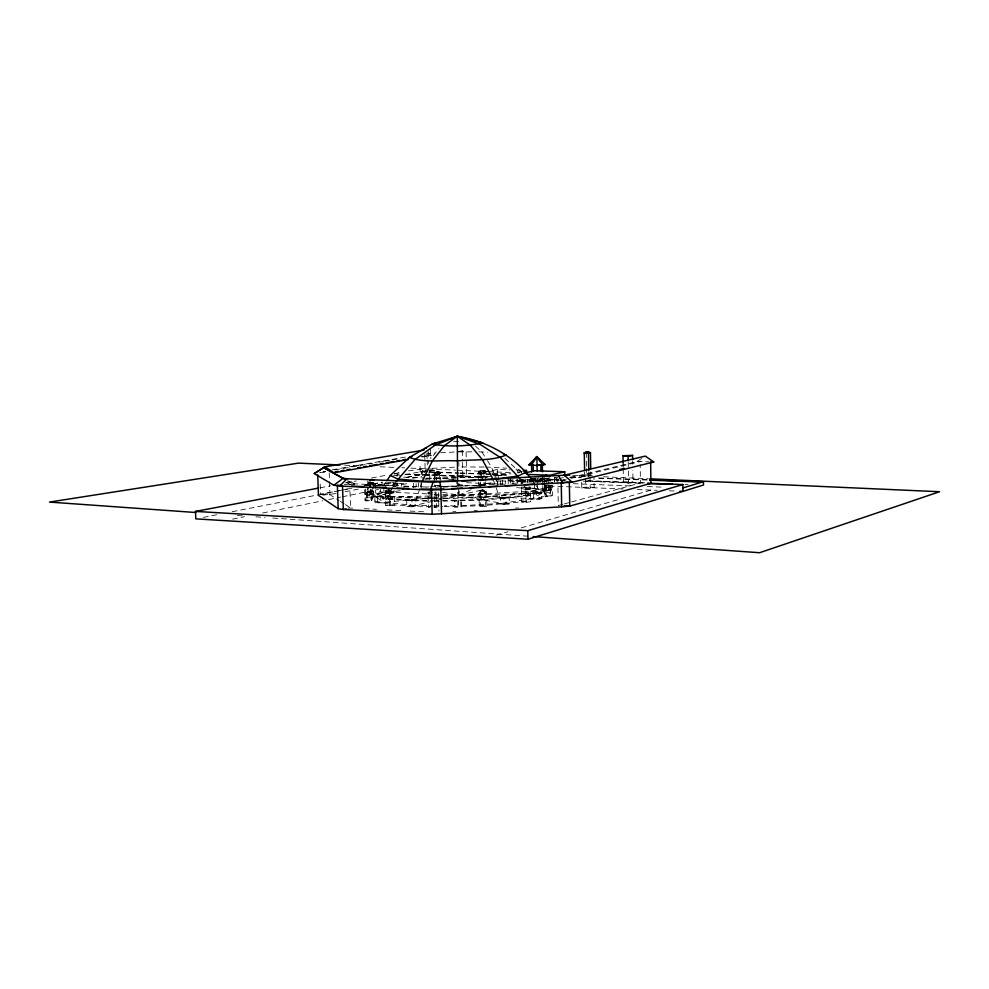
<?xml version="1.0" encoding="UTF-8"?>
<svg xmlns="http://www.w3.org/2000/svg" width="989" height="989" viewBox="0 0 989 989"><rect width="100%" height="100%" fill="white"/><g stroke="black" fill="none" stroke-linecap="round" stroke-linejoin="round"><path stroke-width="0.74" stroke-dasharray="4.95 3.71" d="M461.121 507.048L461.01 499.989L461.121 507.048L454.792 507.209L454.717 500.15L454.631 500.929L460.961 500.768M462.358 485.451L462.407 484.82L456.844 484.956L456.782 485.587L456.733 480.815M459.168 491.236L458.006 505.923L444.494 505.799M387.045 492.905L389.926 492.534L390.012 489.864L385.216 490.47L385.253 491.706L387.045 492.905L389.431 493.165L392.299 492.794L394.018 491.521L393.981 490.284M454.792 507.209L454.878 506.393M396.836 476.216L397.158 474.658L401.188 475.697M389.184 490.903L389.567 489.147L385.216 490.47L389.184 490.903L389.431 493.165M482.261 477.118L436.483 478.256L482.261 477.118L482.323 479.344M419.942 488.343L414.465 505.515L384.498 502.288L375.956 497.356L382.718 487.07M420.399 486.909L422.229 481.186M424.911 472.804L426.222 468.65L408.519 470.826M433.306 455.62L438.918 448.598M392.534 488.047L384.498 502.288L433.046 497.714M393.263 486.761L396.181 481.581M392.398 487.058L389.493 492.163L375.956 497.356L432.749 495.934M393.127 485.772L394.586 483.225M372.655 491.904L373.076 491.199L367.166 491.348L366.919 497.937L372.853 497.788L372.655 491.904L365.633 492.213L368.514 487.676M367.76 491.335L365.707 494.599L370.529 494.488L373.966 488.739M366.919 497.937L367.166 491.348M373.199 487.565L370.455 492.089L370.529 494.488M367.797 482.162L369.342 483.201L372.618 483.238L373.261 482.212L367.797 482.162L367.76 481M383.559 485.784L386.106 481.927M554.52 481.074L557.697 476.772M484.103 473.385L485.438 471.061L481.94 470.232L478.503 471.617L478.528 472.73L479.937 473.719L484.103 473.385L483.151 473.743L485.463 472.161L478.528 472.73L483.881 472.767L483.844 471.654L481.94 470.232L478.503 471.617L485.438 471.061L480.098 471.024L480.901 473.36M434.468 494.574L436.025 493.19L435.988 491.929L433.986 492.695L434.023 493.956L436.025 493.19M439.24 474.732L440.501 472.569L437.175 471.333L433.924 472.297L433.948 473.41L435.964 474.893L439.24 474.732L438.572 474.411L439.376 472.037L433.924 472.297L440.501 472.569L437.175 471.333L435.024 472.841L435.964 474.893M558.933 479.269L556.782 480.889L561.245 479.813M528.472 489.444L530.203 488.183L530.178 486.947L521.388 487.132L521.413 488.368L523.206 489.555L528.472 489.444L523.206 489.555M570.171 477.662L637.114 461.492L641.799 458.414M623.33 488.974L544.951 485.846L545.124 496.317L552.431 495.65L552.233 485.191M545.124 496.317L552.431 495.65M471.061 489.679L458.847 495.291L434.567 497.578M436.409 506.961L434.406 507.79L434.06 495.217L436.062 494.438L436.409 506.961L392.509 504.86L371.419 500.286L374.646 494.661L393.486 490.729M430.438 506.875L428.41 507.703L428.052 495.143L430.091 494.364L430.203 498.53M478.75 482.162L478.824 484.931L484.165 484.981L485.76 484.338L485.686 481.569M431.958 491.026L427.977 492.633L428.014 493.882L429.659 495.007M478.824 484.931L485.76 484.338M478.725 480.778L478.552 473.842L485.488 473.274L485.648 480.184M478.552 473.842L485.488 473.274M394.376 474.09L401.138 471.728M375.573 488.492L375.387 482.706L367.834 483.324L368.205 494.908L375.758 494.265L375.622 489.926M368.205 494.908L375.758 494.265M372.618 483.238L373.879 482.83L369.342 483.201M367.834 483.324L375.387 482.706M517.445 472.816L521.426 471.605L521.45 472.309M531.897 480.778L542.64 480.543L531.897 480.778L531.835 477.86M364.521 485.883L367.933 484.857L370.492 485.587L366.017 485.809M496.181 535.197L507.975 531.761M521.24 527.891L650.997 490.087M562.716 504.353L558.315 505.564L557.858 481.556M564.187 503.957L570.047 502.338M571.518 501.93L640.427 482.929L640.192 464.632M623.206 468.934L623.404 482.162L628.534 483.04L632.972 481.828L632.812 470.084M581.693 482.323L581.792 488.072L590.173 488.405L594.117 487.367L593.956 477.341M539.054 499.334L541.848 498.604L541.725 492.547L533.491 493.017L533.615 499.086L539.054 499.334L538.918 493.251L541.725 492.547M581.792 488.072L585.772 487.033L594.117 487.367M523.651 493.152L528.052 493.35L551.071 487.626L546.769 487.453L523.651 493.152L523.7 495.625L528.101 495.81L551.12 490.012L551.096 487.589L549.118 483.46M523.7 495.625L546.818 489.839L551.12 490.012M551.541 485.426L544.024 485.846M570.937 478.379L640.143 461.579M519.534 479.653L549.896 480.802L557.363 479.022M558.859 478.664L563.334 477.588M543.913 480.295L551.442 479.888L543.913 480.295L543.999 484.462M554.557 481.903L554.483 477.798L556.943 477.217L557.03 481.309M516.468 481.804L523.811 481.396L516.468 481.804L516.406 479.109M441.094 499.383L414.465 505.515L432.477 505.676M442.578 499.037L484.091 489.481M412.166 506.801L415.528 506.022L415.343 499.816L406.689 500.31L406.875 506.529L412.166 506.801L411.98 500.57L415.343 499.816M406.875 506.529L410.25 505.762L410.064 499.569M492.188 483.065L484.758 483.473L492.188 483.065L492.126 480.357M518.063 472.309L522.291 471.382M495.712 475.647L503.018 475.252L495.712 475.647L495.81 479.665M429.671 498.097L390.828 496.28L388.084 496.861L388.17 499.334L390.902 498.74L432.749 500.743M482.731 477.971L481.594 478.219L481.47 472.791L497.356 469.466L509.632 469.886M485.686 477.341L491.582 476.068M493.054 475.746L497.479 474.794L508.222 475.177M480.283 477.106L482.484 476.636L482.533 478.849M460.231 476.068L462.852 475.524L466.709 476.315L466.079 451.429L462.209 450.786L458.29 451.478M380.629 489.32L380.716 492.176L388.689 491.731L388.516 486.032M232.576 519.126L244.604 516.678M262.641 513.007L322.76 500.768M328.768 499.544L340.797 497.096M342.293 496.787L378.367 489.444M393.399 486.39L408.432 483.324M384.202 485.846L395.489 483.572L399.284 483.732L389.443 485.723M322.785 495.155L335.988 493.548M344.988 491.756L361.517 488.467M375.029 485.784L393.041 482.199M412.561 478.317L421.574 476.525M377.501 485.809L394.871 482.348M369.293 486.514L391.063 482.187M320.201 484.128L320.56 494.302L335.667 491.323M337.187 491.026L350.786 488.356M364.372 485.686L382.508 482.125M406.677 477.378L420.276 474.708L419.929 462.654M203.413 517.383L218.569 514.404M232.217 511.721L351.973 488.183M364.1 485.797L382.298 482.224M406.504 477.464L421.598 474.497L455.496 475.758M428.867 470.863L431.142 470.418M434.381 479.48L434.122 470.269L429.572 471.147L429.832 480.419M422.315 475.499L422.192 470.888L426.766 470.01M404.872 474.757L421.524 471.543L427.681 471.765M319.904 487.837L330.524 485.822M345.693 482.941L356.312 480.926M371.481 478.046L388.17 474.881M421.969 457.066L431.105 455.459L427.582 452.777L431.105 455.459L424.12 455.261M420.993 456.708L428.534 455.385M332.18 469.775L406.541 456.893M334.739 469.899L372.668 463.309M378.738 462.246L383.299 461.455M384.808 461.195L390.878 460.145M392.398 459.873L398.468 458.822M344.259 484.598L352.776 483.769L397.541 485.822M526.111 502.375L530.487 501.732L530.228 489.419L521.438 489.592L521.71 501.918L526.111 502.375L525.752 485.809M521.71 501.918L530.487 501.732M530.228 489.419L521.438 489.592M389.654 505.725L394.438 505.07L394.067 492.757L385.302 492.942L385.685 505.255L389.654 505.725L389.27 493.375L385.302 492.942M400.186 490.705L389.493 492.163L432.638 494.104M385.685 505.255L394.438 505.07M389.27 493.375L394.067 492.757M393.189 475.87L397.541 475.35L397.578 476.475M425.764 454.025L434.715 453.011M503.957 504.501L509.31 503.97L509.174 497.751L500.57 497.69L500.718 503.896L503.957 504.501L503.821 498.283L500.57 497.69M527.928 495.848L525.283 495.39L481.458 499.63L481.396 497.121L525.233 492.93L527.879 493.375L527.928 495.848L484.017 500.113L483.955 497.591L481.396 497.121M503.821 498.283L509.174 497.751M483.955 497.591L527.879 493.375M392.398 498.901L370.133 494.24L365.794 494.636L387.96 499.309L392.398 498.901L392.324 496.429L370.059 491.854L365.707 492.238L387.886 496.849L392.324 496.429M375.004 502.771L380.481 502.251L380.295 496.194L374.806 496.701L375.004 502.771L383.2 502.845L383.015 496.762L380.295 496.194M529.77 488.207L537.695 488.257L537.583 482.558M537.695 488.257L532.848 488.714L532.75 484.425M534.493 482.076L523.057 480.394L519.225 480.753L527.409 482.039M374.806 496.701L383.015 496.762M426.061 487.12L429.028 486.86M430.512 486.724L486.155 485.179M424.874 479.331L438.498 478.157L438.547 480.37M403.747 483.411L395.662 483.547M425.789 478.701L438.498 478.157M345.915 482.15L349.772 484.289L354.482 484.004L346.954 478.763M347.819 508.111L353.617 508.111M452.764 511.795L455.83 511.61M474.188 510.522L477.242 510.349M494.067 509.36L497.133 509.174M515.492 508.099L518.545 507.913M535.234 490.927L458.847 495.291L458.649 487.725M436.792 487.095L441.354 486.835M442.874 486.749L456.559 485.995M479.294 505.874L485.426 505.54L486.909 506.294L486.6 493.734L485.129 493.029L478.985 493.35L479.294 505.874L480.753 506.628L486.909 506.294M443.183 487.12L456.906 486.378M463.013 486.044L504.192 483.806M511.82 483.398L524.022 482.731M534.69 482.15L546.905 481.495M479.517 485.822L487.144 485.401M432.181 468.341L454.47 467.191M542.714 485.809L542.8 490.136L550.008 490.482L549.921 486.131M478.985 493.35L480.444 494.055L486.6 493.734M364.657 489.765L364.99 500.211L370.962 499.902L371.889 500.595L371.555 490.111M550.008 490.482L542.8 490.136M364.99 500.211L365.905 500.916L371.889 500.595M542.565 478.589L549.785 478.886L542.565 478.589L542.677 484.363M544.012 478.639L548.339 478.824L547.374 478.478M439.734 485.302L434.282 485.574L440.871 485.883M440.612 452.727L455.36 451.998M434.208 482.817L433.986 474.51L440.562 474.794L440.711 480.345M433.986 474.51L440.562 474.794M453.58 441.576L461.912 441.378M459.143 476.562L466.709 476.315M623.404 482.162L632.972 481.828M458.488 451.664L466.079 451.429M448.981 479.677L456.695 479.492M550.23 486.786L544.321 486.934L544.741 493.511L550.675 493.363L550.23 486.786L550.675 493.363M544.63 487.614L551.096 487.589M543.851 484.511L546.324 490.099L551.145 489.988L548.499 484.387M367.352 497.22L373.261 497.071L373.076 491.199M550.341 492.658L544.444 492.794L544.309 486.427M434.282 495.897L541.7 493.227L534.419 483.3M431.933 498.283L483.646 496.997L483.683 497.615L431.785 498.901M433.516 500.755L483.708 499.507L483.745 500.125L433.38 501.386M433.503 506.924L442.676 506.702M444.209 506.665L482.422 505.713L523.898 501.596L545.78 495.946L543.443 490.457L522.526 487.021M458.315 451.862L472.977 451.849M478.849 451.849L487.626 452.22M484.078 467.018L458.933 466.956L458.748 462.432M485.55 467.018L506.85 468.193M462.617 485.846L459.601 485.834L459.502 482.929M433.986 505.7L438.486 505.738M432.477 492.683L427.977 492.633L430.017 491.867L430.042 493.115L428.014 493.882L432.514 493.944M637.114 461.492L649.143 461.851M517.309 470.146L520.375 470.257M585.463 474.856L592.423 475.103M429.708 470.109L434.122 470.269M592.535 475.857L585.575 475.622L581.594 476.587L588.579 476.834M481.47 472.791L490.334 473.101M491.805 473.162L511.016 473.842M422.192 470.888L428.089 471.098M429.226 471.815L458.5 472.878M460.033 472.927L490.853 474.04M492.398 474.09L509.347 474.708M570.974 476.921L581.755 477.316M598.704 477.922L649.55 479.764M419.929 471.84L427.644 472.124M429.189 472.186L458.513 473.237M460.046 473.298L490.903 474.411M492.448 474.473L507.876 475.029M569.59 477.267L580.395 477.65M598.914 478.317L648.277 480.11M554.483 477.798L556.943 477.897M457.029 475.82L488.455 476.859M494.438 477.081L497.418 477.193M530.982 478.577L557.166 479.554M563.322 479.776L566.4 479.9M587.973 480.703L644.964 482.83M685.018 484.313L688.097 484.437M394.24 473.731L399.989 473.954M405.762 474.164L455.595 476.03M457.141 476.08L486.316 477.18M530.846 478.837L558.488 479.875M560.021 479.925L566.165 480.159M586.131 480.901L646.027 483.139M322.97 471.345L325.777 471.456L319.781 472.495L327.866 472.804M405.539 474.547L423.243 475.202M424.776 475.264L455.533 476.414M457.066 476.475L483.213 477.452M530.883 479.245L558.575 480.283M560.108 480.345L566.264 480.567M583.176 481.21L641.614 483.398M507.975 479.826L522.86 480.382L508.803 480.419M403.599 477.143L425.196 477.984M426.741 478.046L456.065 479.171M500.817 480.901L533.219 482.15M573.336 483.708L631.983 485.97M647.412 486.563L664.385 487.218M495.835 481L500.545 481.186M466.561 482.719L504.983 484.251M637.163 489.53L657.079 490.321M669.244 490.816L676.859 491.113M403.697 486.081L426.766 487.058M349.772 484.289L357.486 484.622M365.188 484.944L386.773 485.871M392.942 486.131L396.02 486.254M403.735 486.588L415.924 487.107M533.491 493.017L538.918 493.251M344.679 465.189L361.628 465.943M380.122 466.771L393.993 467.389M401.707 467.735L404.785 467.871M410.954 468.143L426.358 468.835M427.903 468.897L455.645 470.146M457.178 470.208L486.464 471.518M488.01 471.58L511.115 472.618M572.767 475.363L586.638 475.981L586.539 468.625M603.587 476.747L648.277 478.738M541.848 498.604L536.434 498.357L536.31 492.312M434.183 494.179L532.354 498.604L541.7 493.227L528.954 488.69L513.798 487.354M380.716 492.176L385.512 492.386L385.339 486.675M388.084 496.861L430.005 498.839M320.56 494.302L329.98 494.747L338.992 500.521M388.17 499.334L431.575 501.423M406.689 500.31L411.98 500.57M364.298 508.667L376.488 509.31M387.156 509.879L400.879 510.596M410.027 511.078L423.749 511.795M237.385 515.479L243.541 515.924M255.867 516.802L265.101 517.457M272.803 518.013L528.522 536.248M389.926 492.534L392.299 492.794M531.958 479.529L546.855 481.828M526.605 479.653L542.949 482.187M509.31 503.97L506.059 503.364L505.911 497.17M442.442 492.213L501.757 503.339L532.354 498.604L523.713 484.795M550.935 481.013L548.487 480.419L544.852 481.94L546.311 481.26L546.336 482.447M504.909 458.29L516.085 468.885L520.424 470.269M367.933 484.857L370.257 485.76M347.51 480.889L352.776 483.769L347.955 481.013M340.278 501.349L344.135 503.821M345.421 504.65L350.576 507.95L349.921 488.727M475.474 446.126L481.779 451.849L486.625 459.44M544.148 478.008L544.964 478.997M531.686 479.578L533.504 482.063M516.085 468.885L519.299 473.83M523.317 480.024L524.936 482.496M487.429 460.701L491.471 467.031L495.205 476.55M519.794 478.515L522.934 483.534M434.53 484.845L435.988 487.453M397.158 474.658L397.541 475.35M369.898 481.507L370.603 482.805M544.42 483.572L546.287 487.713L546.324 490.099M495.736 477.897L498.407 484.697M493.115 479.418L501.757 503.339L458.006 505.923L457.684 487.503M329.213 472.853L329.461 480.147M329.51 481.606L329.98 494.747M373.298 483.374L373.669 494.982M370.615 489.468L370.962 499.902M369.935 482.657L370.133 488.43M370.17 489.876L370.319 494.203M370.059 491.854L370.133 494.24M365.51 488.925L365.905 500.916M397.776 483.213L397.862 486.019M397.034 482.706L397.121 485.537M393.387 482.348L393.523 486.563M390.828 496.28L390.902 498.74M390.086 492.324L390.47 504.6M387.886 496.849L387.96 499.309M383.769 487.243L383.905 491.508M377.501 497.269L377.699 503.364M421.524 471.543L421.598 474.497M421.091 483.361L421.215 487.552M418.471 482.892L418.582 487.07M416.109 483.806L416.196 486.6M413.501 483.324L413.625 487.503M401.423 483.584L401.509 486.39M439.437 474.25L439.586 479.776M438.448 492.658L438.955 511.066M436.594 477.774L436.656 479.986M436.359 477.786L436.421 479.999M435.086 475.066L435.209 479.232M430.524 448.425L430.821 458.686M428.324 451.75L428.657 463.507M429.003 472.013L429.09 475.041M427.013 454.186L427.137 458.575M427.174 460.046L427.335 465.893M424.714 454.581L425.171 470.727M462.209 450.786L462.481 460.973M462.518 462.432L462.852 475.524M458.525 483.188L458.612 486.205M485.129 493.029L485.426 505.54M483.905 473.879L483.967 476.661M484.103 482.212L484.165 484.981M483.646 496.997L483.745 500.125M482.236 476.636L482.286 478.849M480.159 473.237L480.431 484.289M480.444 494.055L480.753 506.628M517.581 479.294L517.667 483.522M512.957 479.789L513.044 483.893M510.312 479.022L510.398 483.127M508.123 479.603L508.222 483.695M505.292 481.037L505.367 483.831M502.56 480.246L502.659 484.449M500.385 480.852L500.483 485.03M498.32 475.091L498.444 480.419M497.356 469.466L497.479 474.794M497.665 481.458L497.764 485.648M541.082 478.083L541.144 481M540.699 477.984L540.785 482.051L535.939 481.866L535.853 477.798M538.164 477.205L538.276 482.644M537.299 478.33L537.361 481.26M534.517 483.497L534.604 487.762M533.467 478.243L533.528 481.161M533.331 478.379L533.417 482.459M529.968 479.096L530.03 481.841M528.052 493.35L528.101 495.81M527.384 479.69L527.446 482.447M525.592 479.121L525.654 481.94M525.233 492.93L525.283 495.39M522.476 479.504L522.575 483.633M521.586 479.653L521.673 483.893M521.203 479.282L521.265 481.989M550.786 485.896L550.997 496.391M549.835 478.021L549.896 480.802M548.166 478.305L548.277 484.078M548.314 485.512L548.401 489.839M546.769 487.453L546.818 489.839M546.385 485.129L546.583 495.576M544.16 479.171L544.271 484.969M586.267 452.529L586.514 467.154M585.624 478.466L585.772 487.033M584.61 472.025L584.684 476.414L588.875 476.562L588.801 472.161M457.573 481.359L457.647 485.97M590.779 471.691L590.853 476.08M589.976 476.883L590.173 488.405M632.688 461.27L632.725 464.2M628.238 462.333L628.534 483.04M623.132 463.05L623.194 467.463M521.426 471.605L521.45 473.162M485.092 491.78L484.19 493.239L485.08 493.659L486.576 492.473L486.539 491.224L482.694 489.778L478.936 490.853L478.96 492.102L481.383 493.857L478.96 492.102L485.092 491.78L486.576 492.473L480.419 492.806L480.382 491.545L482.694 489.778L486.539 491.224L480.382 491.545L478.936 490.853L485.067 490.532L485.092 491.78M525.802 487.762L521.413 488.368L530.203 488.183L525.802 487.762M390.049 491.088L385.253 491.706L394.018 491.521L390.049 491.088M439.4 473.138L433.948 473.41L440.538 473.682L439.4 473.138"/><path stroke-width="1.48" d="M430.462 490.012L433.058 482.236L564.323 475.227L645.31 456.102L653.704 461.987L572.174 482.236L441.366 489.666L430.462 490.012L339.771 486.069L333.862 485.24L314.23 473.57L324.973 466.808L423.972 450.082M386.946 480.642L390.321 475.499L397.64 478.985L422.229 481.186L432.416 460.886L444.358 445.693L457.314 436.273C485.747 440.933 513.217 455.237 530.772 478.33M396.181 481.581L414.886 459.588L435.172 445.112L457.314 436.273L482.892 442.862C466.499 446.398 448.623 446.979 432.094 444.11L409.372 457.437L390.321 475.499M531.303 465.337L536.78 456.609L545.001 464.447L537.151 465.448L528.88 464.818L536.78 456.609L540.068 460.8M534.369 459.86L536.78 456.609L542.763 465.077L538.288 465.09M339.771 486.069L346.954 478.763L433.058 482.236M590.73 468.761L590.458 452.641L587.355 451.652L584.276 452.95L584.586 470.554M544.123 476.846L546.101 475.264L549.736 476.562L542.528 476.265L542.553 477.427M333.862 485.24L343.134 478.268L346.954 478.763M433.293 444.568L435.828 442.961L432.094 444.11L457.314 436.273L479.554 444.024L500.261 457.474L519.794 478.515M369.861 480.345L371.505 479.541L374.04 480.11M526.222 472.124L518.224 475.993L493.115 479.418L479.789 480.147M408.272 459.489L333.058 472.965L323.44 467.488L343.134 478.268M451.936 438.807L457.314 436.273L460.182 437.398M314.23 473.57L324.973 466.808L333.713 472.655M590.458 452.641L584.276 452.95L587.355 451.652L588.48 453.061L588.776 470.69M424.553 448.709L426.519 447.893M411.857 456.634L409.372 457.437C424.479 463.198 441.49 459.873 457.314 460.911C473.521 459.193 490.927 461.356 506.269 455.027L503.5 454.211M318.384 488.121L195.488 511.424L195.822 518.866L527.941 539.228L703.5 485.006L703.476 481.705L649.55 479.764M682.904 487.936L703.476 481.705M195.488 511.424L527.767 530.673L682.867 484.523L682.942 491.36L679.9 491.236M672.137 484.116L647.77 483.633M545.001 464.447L540.81 464.929L540.934 470.776M531.167 464.187L528.88 464.818L531.563 464.756L531.711 472.037M619.979 469.466L624.356 468.39M623.132 463.05L623.021 455.706L628.163 456.411L632.601 455.385L632.663 459.798M564.806 475.87L564.731 471.765L549.785 475.227L527.001 474.411M524.998 472.903L534.789 470.739L564.731 471.765M523.7 471.073L526.507 470.467L526.568 473.15M346.224 508.89L343.319 509.52L338.176 508.68L318.47 495.39L317.741 474.918M402.412 488.801L404.464 488.368M335.172 471.802L338.114 471.296M341.057 470.776L344.073 470.245M347.09 469.713L350.106 469.182M357.647 467.859L360.664 467.327M363.68 466.796L366.696 466.264M369.713 465.732L377.254 464.41M380.271 463.878L383.287 463.347M386.303 462.815L393.845 461.492M396.861 460.961L399.877 460.429M402.894 459.897L405.91 459.366M342.503 485.686L343.319 509.52L432.181 514.28L561.678 506.85L569.763 506.108L650.91 483.324L650.651 461.888L653.704 461.987M567.983 482.1L561.233 482.657L561.678 506.85M420.98 489.085L443.925 489.073M451.614 488.653L462.37 488.059M470.047 487.639L480.802 487.058M488.479 486.637L497.702 486.131M505.379 485.71L516.134 485.129M525.357 484.622L534.567 484.116M542.256 483.695L552.468 483.139M462.011 481.111L475.338 480.394M584.276 452.95L586.341 452.851M623.021 455.706L632.601 455.385M422.229 481.186L456.04 481.346M523.441 470.356L526.507 470.467M649.822 480.172L702.277 482.063M647.56 483.201L682.867 484.523M351.565 486.081L363.655 486.6M374.238 487.058L386.328 487.589M396.91 488.047L408.964 488.566M340.055 464.978L298.443 463.124L49.45 502.078L195.785 512.512M563.52 474.955L569.689 475.227M649.822 478.8L939.55 491.731L759.577 552.727L533.133 536.582M564.039 505.836L569.763 506.108L569.33 481.989M338.646 485.154L341.217 485.512M334.369 473.682L344.889 479.442M479.43 441.885L482.076 443.369M564.323 475.227L572.174 482.236M558.488 475.684L562.753 483.028M493.115 479.418L482.348 459.65L470.158 445.05L457.314 436.273L457.573 481.359M439.796 482.014L441.366 489.666M536.78 456.609L537.151 465.448M337.348 484.969L338.176 508.68M440.859 489.246L441.527 513.971M431.488 489.543L432.181 514.28M537.027 465.176L537.151 471.024M533.195 465.102L533.306 470.937M527.767 530.673L527.941 539.228M542.318 464.521L542.466 471.802M587.355 451.652L587.367 452.801M628.163 456.411L628.225 460.849M546.101 475.264L542.528 476.265L548.129 475.993L546.101 475.264"/></g></svg>
